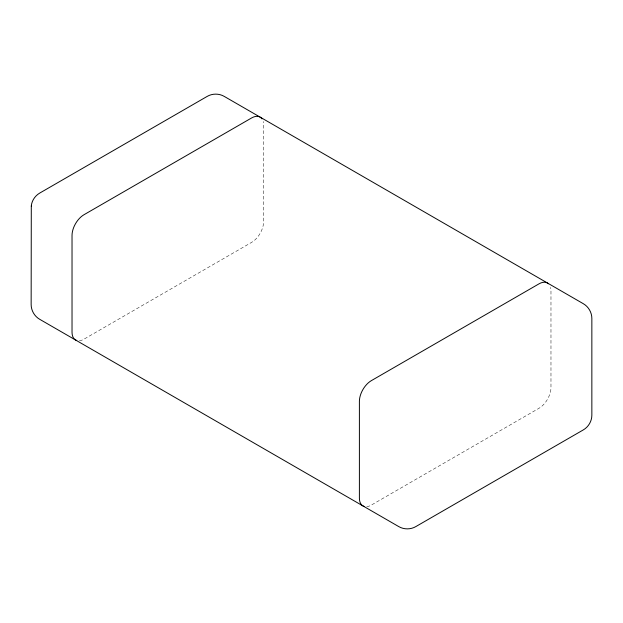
<?xml version="1.0" encoding="UTF-8"?>
<svg xmlns="http://www.w3.org/2000/svg" width="623" height="623" viewBox="0 0 623 623"><rect width="100%" height="100%" fill="white"/><g stroke="black" fill="none" stroke-linecap="round" stroke-linejoin="round"><path stroke-width="0.47" stroke-dasharray="3.12 2.34" d="M366.783 506.655A16.93 9.773 -60 0 0 371.37 505.058L538.996 408.283A16.93 9.773 -60 0 0 550.973 387.545L550.973 290.762A16.93 9.773 -60 0 0 550.561 287.421M79.425 340.742A16.93 9.773 -60 0 0 84.004 339.153L251.63 242.37A16.93 9.773 -60 0 0 263.607 221.632L263.607 124.849A16.93 9.773 -60 0 0 263.194 121.508"/><path stroke-width="0.93" d="M76.715 340.501A16.93 9.773 -60 0 1 72.027 332.238L72.027 235.455A16.93 9.773 -60 0 1 84.004 214.717L251.63 117.942A16.93 9.773 -60 0 1 262.003 118.868M364.081 506.413A16.93 9.773 -60 0 1 359.393 498.151L359.393 401.368A16.93 9.773 -60 0 1 371.37 380.63L538.996 283.847A16.93 9.773 -60 0 1 548.497 283.776M31.298 206.003L31.15 304.585C31.158 310.581 34.53 316.359 39.732 319.319L398.704 526.567C403.914 529.636 410.666 529.636 415.868 526.567L583.268 429.925C588.47 426.965 591.842 421.187 591.85 415.191L591.85 318.415C591.842 312.419 588.47 306.641 583.268 303.681L224.296 96.433C219.086 93.364 212.334 93.364 207.132 96.433L39.732 193.075C35.106 195.754 31.773 200.645 31.298 206.003"/></g></svg>
